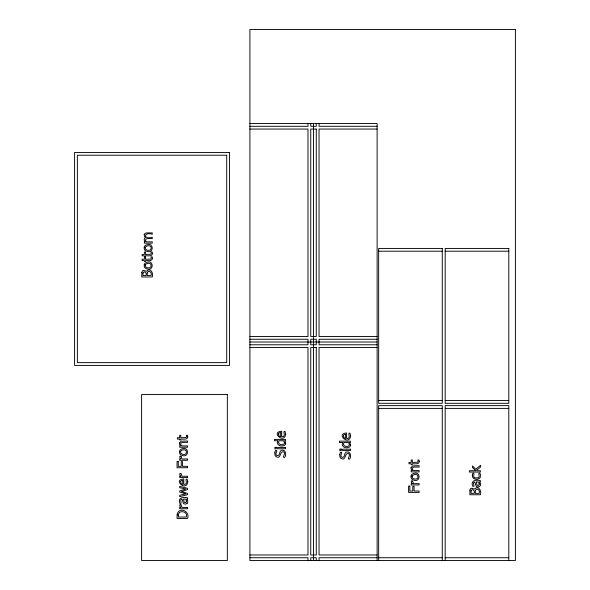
<?xml version="1.0" encoding="UTF-8"?>
<svg xmlns="http://www.w3.org/2000/svg" width="590" height="590" viewBox="0 0 590 590"><rect width="100%" height="100%" fill="white"/><g stroke="black" fill="none" stroke-linecap="round" stroke-linejoin="round"><path stroke-width="0.89" d="M313.511 560.5L313.511 123.531M187.096 503.373L186.735 503.661A2.699 2.699 0 0 1 185.282 504.074C182.008 504.531 183.284 499.538 181.705 499.147C178.977 499.678 182.959 504.325 179.854 503.432C177.597 497.68 183.04 496.699 187.576 497.79L187.576 499.111L186.735 499.111L187.694 500.755L187.745 502.149A2.39 2.39 0 0 1 187.096 503.373M249.902 123.531L377.121 123.531L377.121 560.5M249.902 126.297L307.98 126.297L307.98 123.531M377.121 126.297L319.043 126.29L319.043 123.531M249.902 129.062L307.98 129.062L307.98 336.484L249.902 336.484M377.121 129.062L319.043 129.062L319.043 336.484L377.121 336.484M378.655 251.2L442.264 251.2M445.192 251.2L508.801 251.2M249.902 339.25L307.98 339.257L307.98 342.016L307.98 344.781L249.902 344.781M377.121 339.25L319.043 339.25L319.043 344.774L377.121 344.781M249.902 342.016L377.121 342.016M249.902 347.547L307.98 347.547L307.98 554.969L249.902 554.969M377.121 347.547L319.043 347.547L319.043 554.969L377.121 554.969M378.655 400.544L442.264 400.544M445.192 400.544L508.801 400.544M378.655 408.391L442.264 408.391M445.192 408.391L508.801 408.391M249.902 557.734L307.98 557.742L307.98 560.5M377.121 557.734L319.043 557.734L319.043 560.5M378.655 557.734L442.264 557.734M445.192 557.734L508.801 557.734M508.801 560.5L508.801 405.625L445.192 405.625L445.192 560.5M442.264 560.5L442.264 405.625L378.655 405.625L378.655 560.5M316.277 123.531L316.277 126.29L310.746 126.297L310.746 123.531M316.277 560.5L316.277 557.734L310.746 557.742L310.746 560.5M310.746 342.016L310.746 344.781L316.277 344.774L316.277 339.25L310.746 339.257L310.746 342.016M181.056 456.498L181.971 458.968L187.576 458.968L187.576 460.296L179.685 460.296L179.685 458.968L180.857 458.968C179.183 458.201 179.559 454.684 181.056 456.498M181.056 473.777L181.971 476.248L187.576 476.248L187.576 477.575L179.685 477.575L179.685 476.248L180.857 476.248C179.183 475.481 179.559 471.963 181.056 473.777M181.056 504.937L181.971 507.407L187.576 507.407L187.576 508.735L179.685 508.735L179.685 507.407L180.857 507.407C179.183 506.64 179.559 503.123 181.056 504.937M412.602 481.182L413.516 483.645L419.121 483.645L419.121 484.973L411.23 484.973L411.23 483.645L412.403 483.645C410.728 482.878 411.105 479.36 412.602 481.182M142.979 273.082L142.942 275.582L146.018 275.582C147.485 273.288 143.872 269.947 142.979 273.082M471.086 490.858L471.041 493.351L474.124 493.351C475.592 491.057 471.971 487.716 471.086 490.858M177.111 514.723L177.059 518.44L187.576 518.44C190.467 510.829 178.379 506.264 177.111 514.723M178.291 515.107L178.254 517.039L186.374 517.039C188.284 511.434 178.718 509.303 178.291 515.107M141.821 272.499L141.748 276.976L152.264 276.976C153.798 273.613 150.465 267.211 146.785 270.98C146.482 272.455 142.116 268.007 141.821 272.499M147.234 272.875L147.183 275.582L151.07 275.582C152.692 272.757 148.289 269.202 147.234 272.875M469.92 490.268L469.847 494.745L480.363 494.745C481.905 491.382 478.564 484.987 474.884 488.749C474.581 490.224 470.215 485.784 469.92 490.268M475.334 490.644L475.289 493.351L479.169 493.351C480.791 490.526 476.396 486.971 475.334 490.644M274.822 452.796L274.992 455.06A3.356 3.356 0 0 0 276.098 456.63C281.039 459.861 279.66 450.974 283.421 451.719C286.858 453.12 280.87 458.246 284.859 457.272C286.327 454.883 286.039 450.214 282.492 450.111C278.613 449.691 280.729 456.505 276.968 455.583C273.753 454.285 279.269 449.573 275.456 450.524L274.822 452.796M339.737 454.551L339.906 456.815A3.356 3.356 0 0 0 341.013 458.386C345.954 461.616 344.575 452.729 348.336 453.474C351.773 454.875 345.784 460.001 349.774 459.027C351.242 456.638 350.954 451.97 347.407 451.866C343.528 451.446 345.644 458.26 341.883 457.339C338.667 456.041 344.184 451.328 340.371 452.279L339.737 454.551M473.512 483.077L473.991 486.234L472.642 486.234C470.385 480.481 475.828 479.5 480.363 480.599L480.363 481.919L479.523 481.919L480.489 483.564L480.54 484.958A2.39 2.39 0 0 1 479.884 486.175L479.523 486.462A2.699 2.699 0 0 1 478.077 486.875C474.478 487.76 476.005 479.065 473.512 483.077M472.339 474.957C471.587 478.601 476.241 480.356 478.955 478.682A3.053 3.053 0 0 0 480.29 477.089L480.489 474.906L479.921 473.261C476.823 472.339 481.978 478.52 476.432 477.9C471.078 478.755 475.916 472.31 472.9 473.261L472.339 474.957M187.76 481.765C186.529 492.252 172.317 479.685 183.77 478.918L183.77 484.383C189.066 485.069 184.065 478.239 187.096 479.065L187.76 481.765M285.671 434.063C284.439 444.55 270.227 431.983 281.681 431.216L281.681 436.681C286.998 437.382 281.961 430.427 285.007 431.364L285.671 434.063M350.585 435.818C349.354 446.305 335.142 433.739 346.596 432.972L346.596 438.436C351.92 439.137 346.876 432.182 349.922 433.119L350.585 435.818M152.419 253.471C152.382 256.952 147.463 255.551 145.472 255.78L145.472 256.672L144.373 256.672L144.373 255.78L142.109 255.78L142.109 254.452L144.373 254.452L144.373 252.004L145.472 252.004L145.472 254.452L150.76 254.268L151.254 253.147L150.996 252.085L152.191 252.004L152.419 253.471M152.419 258.317C152.382 261.79 147.463 260.397 145.472 260.618L145.472 261.51L144.373 261.51L144.373 260.618L142.109 260.618L142.109 259.29L144.373 259.29L144.373 256.842L145.472 256.842L145.472 259.29L150.76 259.106L151.254 257.985L150.996 256.842L152.191 256.842L152.419 258.317M187.731 436.77C187.694 440.251 182.775 438.849 180.783 439.071L180.783 439.97L179.685 439.97L179.685 439.071L177.413 439.071L177.413 437.743L179.685 437.743L179.685 435.302L180.783 435.302L180.783 437.743L186.071 437.566L186.565 436.445L186.307 435.302L187.502 435.302L187.731 436.77M419.276 461.454C419.239 464.927 414.32 463.534 412.329 463.755L412.329 464.654L411.23 464.654L411.23 463.755L408.959 463.755L408.959 462.427L411.23 462.427L411.23 459.979L412.329 459.979L412.329 462.427L417.617 462.243L418.111 461.129L417.853 460.06L419.048 459.979L419.276 461.454M180.599 481.669L181.182 483.734L182.753 484.383L182.753 480.208L181.167 480.658L180.599 481.669M278.51 433.967L279.092 436.032L280.663 436.681L280.663 432.507L279.077 432.964L278.51 433.967M343.424 435.722L344.007 437.787L345.578 438.436L345.578 434.262L343.992 434.719L343.424 435.722M144.196 234.717L144.498 236.443L145.516 237.615C143.695 238.264 143.864 240.809 145.251 241.841L144.373 241.841L144.373 243.169L152.264 243.169L152.264 241.841L146.372 241.841C142.861 238.036 150.236 238.109 152.264 238.692L152.264 237.364C143.422 239.828 143.119 231.56 152.264 234.208L152.264 232.88L146.327 232.925L144.823 233.544L144.196 234.717M179.515 442.95L179.537 444.13L180.562 445.9L179.685 445.9L179.685 447.227L187.576 447.227L187.576 445.9L181.683 445.9L180.997 444.867A2.264 2.264 0 0 1 180.769 443.4L182.067 442.404L187.576 442.353L187.576 441.025L181.167 441.187L179.515 442.95M411.06 467.634L411.082 468.814L412.108 470.577L411.23 470.577L411.23 471.904L419.121 471.904L419.121 470.577L413.229 470.577L412.535 469.551A2.264 2.264 0 0 1 412.307 468.084L413.612 467.088L419.121 467.029L419.121 465.702L412.712 465.871L411.06 467.634M144.226 247.291L144.226 248.803A3.142 3.142 0 0 0 145.251 250.61C154.462 256.06 154.514 240.049 145.243 245.492A3.112 3.112 0 0 0 144.226 247.291M144.226 264.822L144.226 266.341A3.142 3.142 0 0 0 145.251 268.14C154.462 273.598 154.514 257.579 145.243 263.022A3.112 3.112 0 0 0 144.226 264.822M179.53 451.35L179.537 452.862A3.142 3.142 0 0 0 180.562 454.669C189.774 460.119 189.818 444.1 180.555 449.55A3.112 3.112 0 0 0 179.537 451.35M411.075 476.027L411.075 477.546A3.142 3.142 0 0 0 412.108 479.346C421.319 484.803 421.363 468.785 412.1 474.227A3.112 3.112 0 0 0 411.075 476.027M145.347 247.564L145.347 248.538A1.8 1.8 0 0 0 146.047 249.651C152.825 253.176 152.854 242.925 146.047 246.458A1.785 1.785 0 0 0 145.347 247.564M145.347 265.094L145.347 266.075A1.8 1.8 0 0 0 146.047 267.181C152.825 270.714 152.854 260.463 146.047 263.995A1.785 1.785 0 0 0 145.347 265.094M180.658 451.623L180.658 452.596A1.8 1.8 0 0 0 181.351 453.71C188.136 457.235 188.166 446.984 181.351 450.517A1.785 1.785 0 0 0 180.658 451.623M412.204 476.3L412.204 477.281A1.8 1.8 0 0 0 412.897 478.387C419.682 481.919 419.704 471.668 412.897 475.201A1.785 1.785 0 0 0 412.204 476.3M284.439 442.788L284.395 443.245A1.453 1.453 0 0 1 283.702 444.218C281.312 445.775 277.071 443.805 279.018 440.737L283.561 440.737L284.439 442.788M349.354 444.543L349.31 445A1.453 1.453 0 0 1 348.616 445.966C346.227 447.53 341.986 445.561 343.933 442.493L348.476 442.493L349.354 444.543M285.707 443.097L285.634 443.717A2.53 2.53 0 0 1 284.653 445.214C282.381 446.682 278.288 446.305 277.447 443.356A3.584 3.584 0 0 1 277.912 440.737L274.49 440.737L274.49 439.41L285.486 439.41L285.486 440.737L284.682 440.737L285.707 443.097M350.622 444.853L350.556 445.472A2.53 2.53 0 0 1 349.568 446.969C347.296 448.437 343.203 448.061 342.362 445.103A3.584 3.584 0 0 1 342.827 442.493L339.412 442.493L339.412 441.165L350.401 441.165L350.401 442.493L349.597 442.493L350.622 444.853M186.573 501.205L185.798 502.606L184.264 502.356L183.446 499.111L185.629 499.111L186.573 501.205M479.36 484.007L478.586 485.408L477.059 485.157L476.233 481.919L478.424 481.919L479.36 484.007M480.363 465.517L475.776 469.198L472.472 465.952L472.472 467.604L475.813 470.731L469.375 470.731L469.375 472.059L480.363 472.059L480.363 470.731L477.067 470.731L476.558 470.208L480.363 467.258L480.363 465.517M187.576 489.589L181.491 491.522L187.576 493.432L187.576 494.656L179.685 496.677L179.685 495.29L185.791 493.896L179.685 492.031L179.685 490.932L185.791 489.014L179.685 487.694L179.685 486.359L187.576 488.358L187.576 489.589M515.402 29.5L249.902 29.5L249.902 560.5L515.402 560.5L515.402 29.5M316.277 129.062L310.746 129.062L310.746 336.484L316.277 336.484L316.277 129.062M229.473 152.449L74.598 152.449L74.598 365.402L229.473 365.402L229.473 152.449M226.708 155.214L77.364 155.214L77.364 362.636L226.708 362.636L226.708 155.214M442.264 248.434L378.655 248.434L378.655 403.309L442.264 403.309L442.264 248.434M508.801 248.434L445.192 248.434L445.192 403.309L508.801 403.309L508.801 248.434M316.277 347.547L310.746 347.547L310.746 554.969L316.277 554.969L316.277 347.547M227.342 394.562L141.607 394.562L141.607 560.5L227.342 560.5L227.342 394.562M276.275 447.345L274.896 447.345L274.896 448.857L276.275 448.857L276.275 447.345M285.486 447.434L277.595 447.434L277.595 448.761L285.486 448.761L285.486 447.434M341.19 449.101L339.81 449.101L339.81 450.613L341.19 450.613L341.19 449.101M350.401 449.189L342.51 449.189L342.51 450.517L350.401 450.517L350.401 449.189M178.298 461.439L177.059 461.439L177.059 467.737L187.576 467.737L187.576 466.336L182.509 466.336L182.509 461.646L181.263 461.646L181.263 466.336L178.298 466.336L178.298 461.439M409.844 486.123L408.597 486.123L408.597 492.414L419.121 492.414L419.121 491.013L414.055 491.013L414.055 486.322L412.808 486.322L412.808 491.013L409.844 491.013L409.844 486.123"/></g></svg>
